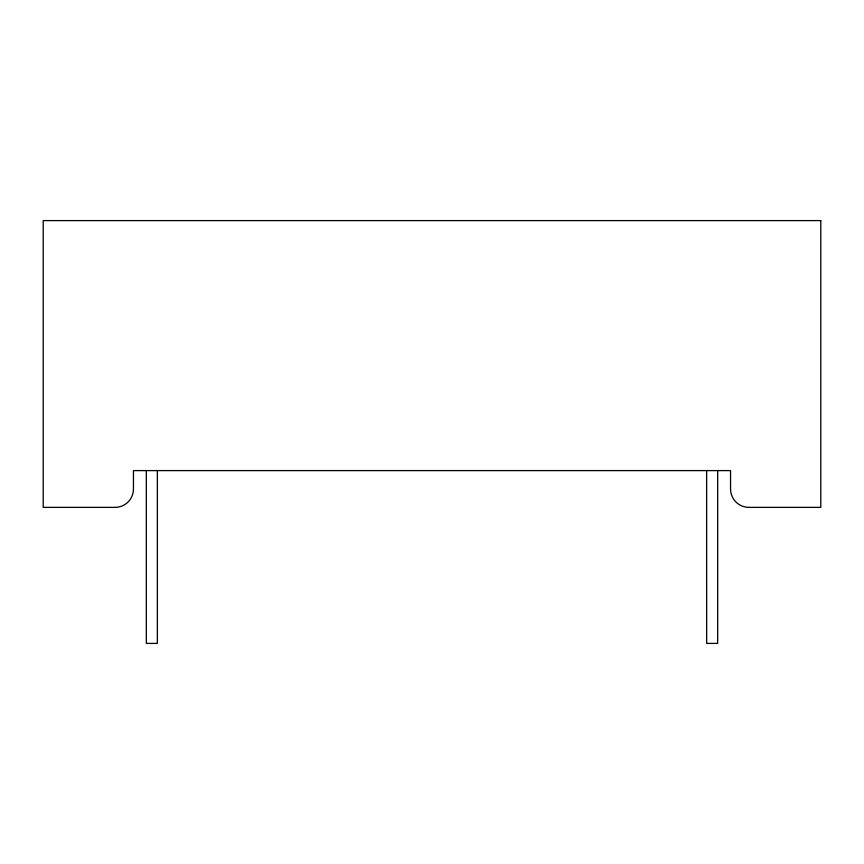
<?xml version="1.0" encoding="UTF-8"?>
<svg xmlns="http://www.w3.org/2000/svg" width="864" height="864" viewBox="0 0 864 864"><rect width="100%" height="100%" fill="white"/><g stroke="black" fill="none" stroke-linecap="round" stroke-linejoin="round"><path stroke-width="1.3" d="M717.671 470.599L717.671 643.399L706.655 643.399L706.644 470.599M157.356 470.599L157.356 643.399L146.34 643.399L146.329 470.599M820.8 220.601L43.2 220.601L43.2 507.373L115.074 507.373A18.382 18.382 0 0 0 133.456 488.992L133.456 470.599L730.544 470.599L730.544 488.992A18.382 18.382 0 0 0 748.926 507.373L820.8 507.373L820.8 220.601"/></g></svg>
